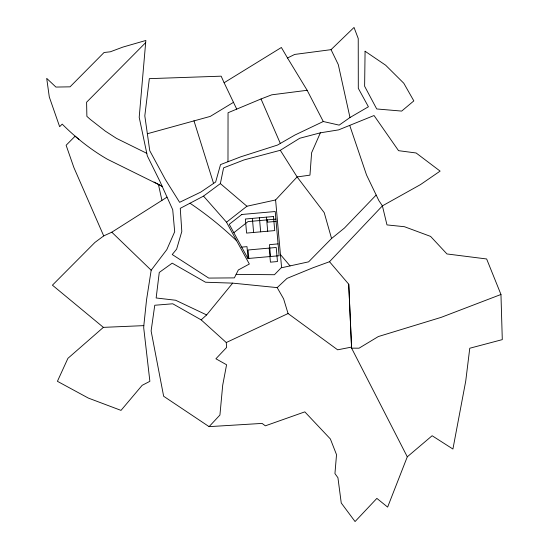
<?xml version="1.0" encoding="UTF-8"?>
<svg xmlns="http://www.w3.org/2000/svg" width="549" height="549" viewBox="0 0 549 549"><rect width="100%" height="100%" fill="white"/><g stroke="black" fill="none" stroke-linecap="round" stroke-linejoin="round"><path stroke-width="0.82" d="M227.986 161.729L228.048 112.744L261.022 98.964L271.734 94.826L307.152 90.297L323.279 121.514L339.158 125.131L349.988 117.527L368.413 106.774L358.305 88.32L358.236 38.533L354.03 27.45L331.047 49.657L294.683 54.433L287.511 57.981L281.376 47.489L224.116 82.741L236.722 109.114M143.817 325.632L143.708 327.794L149.877 381.322L142.157 385.323L121.02 410.384L88.327 398.073L57.419 381.308L67.918 358.339L103.384 327.362L143.817 325.632L146.535 299.898L151.181 270.218L166.807 249.637L174.685 231.747L172.722 209.725L159.78 181.074L147.317 155.868L139.199 117.308L145.849 40.468L122.962 47.07L110.294 51.805L104.07 52.498L70.039 86.838L55.909 87.065L46.706 78.363L49.3 96.988L59.649 126.695L62.209 124.115C75.755 137.675 90.86 149.719 107.487 159.292L162.133 186.303L154.063 182.028M203.521 196.117L226.511 222.215L249.335 264.028L238.335 269.957L234.368 277.883L208.723 278.082L172.228 254.523L176.62 249.157L181.808 231.465L180.264 208.339L203.521 196.117L220.362 183.599L223.587 167.864L244.065 159.924L280.306 150.289L299.727 138.259L320.369 132.817L338.603 129.88L374.041 115.523L398.547 150.673L416.128 152.986L440.113 171.11L420.5 184.594L382.399 205.868L329.51 261.722L312.916 267.782L287.024 278.384L277.183 287.614L232.666 283.133L205.518 282.227L172.201 263.163L159.265 272.441L156.149 297.977L175.618 300.241L206.637 314.934L232.666 283.133M349.713 125.371L366.54 174.994L378.817 200.522L382.399 205.868L386.983 224.912L404.455 226.716L430.594 236.406L446.955 253.954L486.64 258.97L500.963 294.477L502.294 339.625L469.766 348.238L465.737 381.061L452.918 449.034L432.132 435.734L407.289 456.823L387.635 507.098L376.868 498.389L355.059 521.55L341.245 502.98L337.93 477.712L334.945 473.588L336.523 454.668L330.381 438.974L304.819 411.867L265.352 425.825L262.079 423.409L209.094 426.642L163.643 396.254L151.112 330.958L154.763 305.251L172.757 303.789L201.16 319.868L226.257 342.535L226.627 347.428L215.908 358.778L226.579 364.762L222.702 385.206L219.929 415.037L209.094 426.642M320.369 132.817L311.612 152.759L309.959 175.152L297.112 176.929L275.598 199.953L246.926 206.239L226.511 222.215M376.12 195.094L344.463 228.027L331.562 238.506L308.627 261.839L281.596 267.754L275.598 199.953M281.562 267.384L274.445 274.726L236.125 274.37M145.67 42.63L86.598 102.224L86.879 116.354L90.297 119.407L105.312 131.122L116.498 138.375L146.789 153.329M201.16 319.868L206.637 314.934M233.84 232.694L248.031 221.583L275.879 219.12M167.013 197.16L111.797 232.2L103.713 235.912L94.95 242.411L52.423 285.178L103.384 327.362M323.279 121.514L294.902 135.04L277.519 145.06L240.833 156.794L220.526 164.59L215.654 182.007L200.769 192.102L179.612 202.313L165.393 179.578L149.76 150.728L144.812 115.839L149.342 78.651L221.165 76.174L224.116 82.741M233.627 102.238L210.267 116.402L147.482 133.709M226.257 342.535L288.067 313.534L337.635 349.816L351.538 347.098L348.739 284.21L329.51 261.722M500.963 294.477L441.204 317.349L378.316 336.558L359.025 348.19L351.593 348.148L351.538 347.098M276.078 221.391L267.5 222.146L267.301 219.881M241.711 247.112L246.988 246.645L248.038 258.504M278.069 243.893L269.497 244.655L270.547 256.513M189.995 203.226C206.582 214.398 222.228 226.984 236.667 240.819M78.898 139.364L75.138 136.166L66.12 145.265L73.868 167.507L103.713 235.912M220.362 183.599L246.926 206.239M111.797 232.2L151.181 270.218M280.429 254.558L290.05 265.908M280.306 150.289L297.112 176.929L324.226 212.662L331.562 238.506M287.511 57.981L307.152 90.297M277.183 287.614L283.6 298.814L288.067 313.534M407.289 456.823L351.593 348.148L348.739 284.21M331.047 49.657L338.294 64.61L349.988 117.527M261.022 98.964L280.388 143.584M193.962 120.759L213.554 183.393M158.393 184.292L161.934 200.385M266.45 217.15L267.692 231.218M269.188 248.1L270.431 262.161L277.465 261.544L276.222 247.475L248.086 249.994L248.834 258.435M259.416 217.775L260.658 231.836M252.382 218.392L253.624 232.46M365.078 51.242L364.625 86.248L376.724 108.963L401.683 111.083L413.836 100.892L403.783 83.235L385.673 65.235L365.078 51.242M241.807 214.481L229.256 224.301L247.935 258.51L279.118 255.752L275.207 211.523L241.807 214.481M273.484 216.526L245.348 219.017L246.59 233.085L274.726 230.594L273.484 216.526"/></g></svg>
